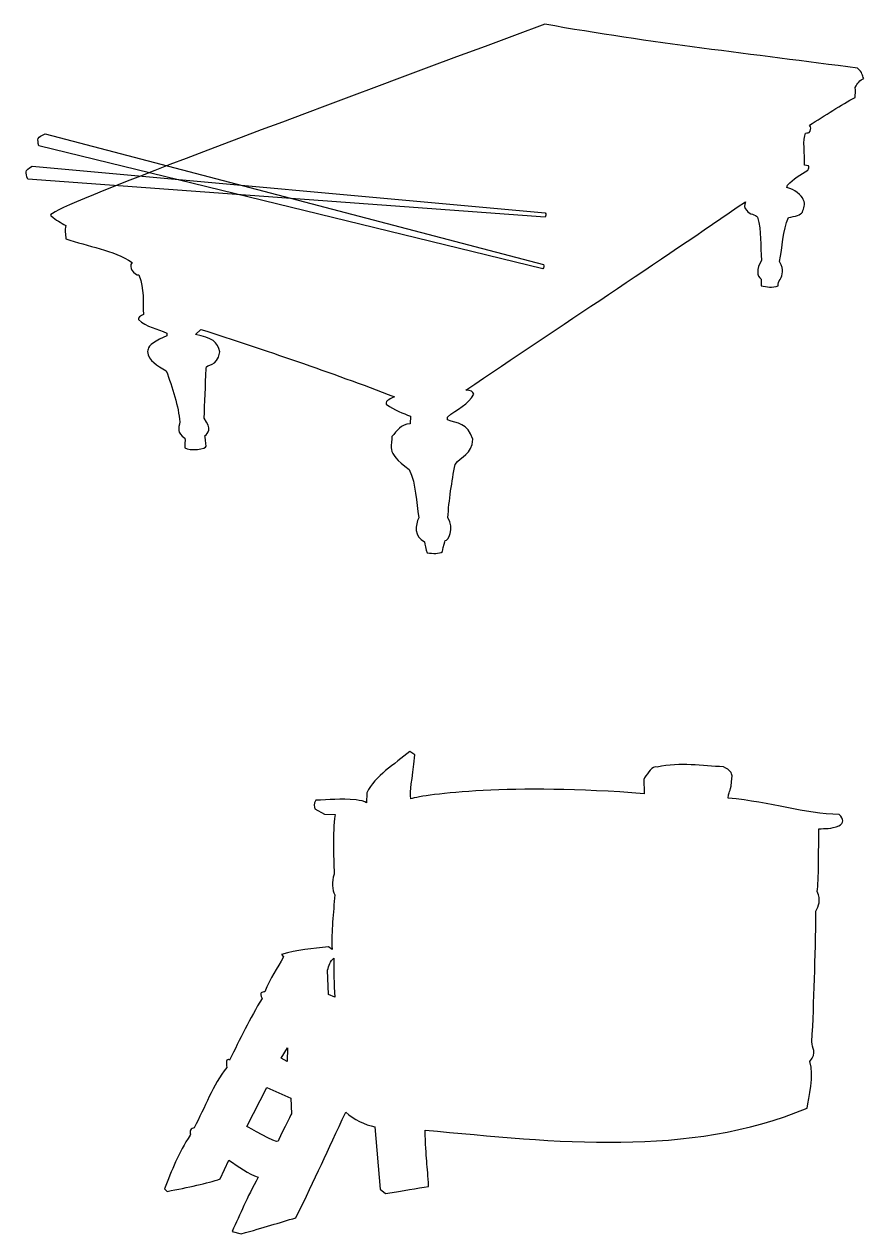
# Model space of a CAD drawing. Header units: centimetres. Extents: x -10.1 to 10.1, y -6.4 to 6.7.
# Drawn here: x -3.09 to 3.88, y -6.1 to 3.92 of the extents above; entities that cross this region are included whole.
import ezdxf

# ---------------------------------------------------------------- set-up
doc = ezdxf.new("R2010")
doc.units = ezdxf.units.CM
doc.header["$MEASUREMENT"] = 0
doc.layers.add('Layer 1', color=7, linetype='Continuous')

msp = doc.modelspace()

# ---------------------------------------------------------------- linework, layer by layer
at = {"layer": 'Layer 1', "color": 156}
for points, knots in [([(1.22906, 3.92428), (2.10859, 3.76622), (2.96115, 3.67579), (3.82424, 3.55897), (3.82424, 3.55897), (3.86824, 3.5226), (3.86045, 3.50103), (3.87594, 3.47281), (3.87594, 3.47281), (3.84249, 3.46423), (3.82371, 3.4312), (3.80357, 3.40044), (3.80357, 3.40044), (3.81236, 3.36408), (3.8036, 3.34526), (3.80357, 3.31773), (3.80357, 3.31773), (3.69228, 3.25961), (3.55206, 3.16533), (3.42447, 3.08682), (3.42447, 3.08682), (3.44604, 3.06688), (3.43017, 3.05443), (3.43136, 3.03857), (3.43136, 3.03857), (3.42238, 3.01821), (3.40654, 3.02526), (3.39345, 3.02134), (3.39345, 3.02134), (3.36699, 2.97124), (3.38656, 2.84442), (3.38311, 2.75597), (3.38311, 2.75597), (3.38311, 2.75597), (3.41757, 2.74908), (3.41757, 2.74908), (3.41757, 2.74908), (3.41787, 2.74128), (3.42456, 2.72685), (3.41068, 2.71462), (3.41068, 2.71462), (3.35044, 2.67918), (3.29289, 2.63972), (3.2418, 2.59055), (3.2418, 2.59055), (3.2418, 2.59055), (3.23835, 2.56987), (3.23835, 2.56987), (3.23835, 2.56987), (3.29888, 2.55689), (3.36223, 2.50432), (3.37276, 2.46992), (3.37276, 2.46992), (3.39763, 2.42866), (3.37516, 2.39924), (3.36587, 2.36653), (3.36587, 2.36653), (3.35493, 2.34376), (3.30426, 2.33077), (3.25214, 2.32173), (3.25214, 2.32173), (3.20103, 2.21402), (3.20389, 2.07589), (3.17632, 1.95642), (3.17632, 1.95642), (3.22069, 1.88311), (3.19846, 1.85172), (3.18321, 1.80822), (3.18321, 1.80822), (3.16427, 1.79428), (3.16758, 1.7748), (3.16598, 1.75652), (3.16598, 1.75652), (3.11586, 1.73535), (3.07033, 1.74638), (3.02467, 1.75652), (3.02467, 1.75652), (3.02608, 1.77741), (3.02373, 1.79959), (3.02467, 1.81166), (3.02467, 1.81166), (2.98699, 1.83591), (2.98302, 1.89285), (3.02812, 1.96675), (3.02812, 1.96675), (3.01664, 2.08623), (3.02837, 2.21034), (2.99366, 2.32517), (2.99366, 2.32517), (2.9773, 2.35112), (2.9267, 2.34338), (2.90405, 2.38031), (2.90405, 2.38031), (2.88162, 2.39901), (2.88422, 2.42486), (2.89371, 2.45268), (2.89371, 2.45268), (2.17839, 1.96118), (1.35573, 1.41603), (0.57424, 0.8915), (0.57424, 0.8915), (0.61884, 0.8914), (0.63136, 0.87525), (0.63972, 0.85704), (0.63972, 0.85704), (0.60234, 0.77636), (0.49512, 0.7306), (0.42259, 0.66749), (0.42259, 0.66749), (0.42259, 0.66749), (0.42259, 0.64337), (0.42259, 0.64337), (0.42259, 0.64337), (0.50176, 0.61781), (0.58862, 0.61533), (0.63282, 0.48484), (0.63282, 0.48484), (0.6248, 0.3527), (0.53403, 0.34468), (0.48462, 0.27461), (0.48462, 0.27461), (0.45955, 0.1379), (0.43272, -0.0281), (0.42603, -0.1648), (0.42603, -0.1648), (0.48127, -0.25798), (0.42576, -0.35985), (0.40363, -0.35608), (0.40363, -0.35608), (0.40063, -0.36802), (0.38846, -0.3949), (0.38123, -0.44741), (0.38123, -0.44741), (0.35003, -0.46781), (0.30306, -0.46456), (0.25371, -0.45775), (0.25371, -0.45775), (0.24083, -0.42994), (0.235, -0.38505), (0.23131, -0.36642), (0.23131, -0.36642), (0.14196, -0.32119), (0.15556, -0.22724), (0.18478, -0.16653), (0.18478, -0.16653), (0.15892, -0.03313), (0.16488, 0.10823), (0.10551, 0.23326), (0.10551, 0.23326), (-0.10674, 0.38552), (-0.03136, 0.42991), (-0.03924, 0.50553), (-0.03924, 0.50553), (0.00117, 0.55382), (0.03666, 0.60825), (0.1124, 0.61237), (0.1124, 0.61237), (0.1124, 0.61237), (0.11585, 0.67441), (0.11585, 0.67441), (0.11585, 0.67441), (0.05058, 0.7002), (-0.01339, 0.72209), (-0.08749, 0.77436), (-0.08749, 0.77436), (-0.09203, 0.80879), (-0.04797, 0.81893), (-0.01856, 0.8364), (-0.01856, 0.8364), (-0.5538, 1.04104), (-1.0892, 1.22239), (-1.62452, 1.39467), (-1.62452, 1.39467), (-1.62452, 1.39467), (-1.66932, 1.35159), (-1.66932, 1.35159), (-1.66932, 1.35159), (-1.53196, 1.3267), (-1.48298, 1.291), (-1.46628, 1.20802), (-1.46628, 1.20802), (-1.48801, 1.07221), (-1.57958, 1.11642), (-1.57971, 1.0707), (-1.57971, 1.0707), (-1.58545, 0.92201), (-1.5912, 0.78637), (-1.59694, 0.65713), (-1.59694, 0.65713), (-1.5285, 0.56895), (-1.56637, 0.53476), (-1.59005, 0.51238), (-1.59005, 0.51238), (-1.59005, 0.51238), (-1.58381, 0.44528), (-1.57971, 0.42622), (-1.57971, 0.42622), (-1.57395, 0.3994), (-1.71923, 0.38643), (-1.7569, 0.41155), (-1.7569, 0.41155), (-1.75763, 0.43708), (-1.75359, 0.47259), (-1.75547, 0.4917), (-1.75547, 0.4917), (-1.82863, 0.53801), (-1.80557, 0.57513), (-1.79909, 0.62753), (-1.79909, 0.62753), (-1.80687, 0.75222), (-1.86126, 0.91493), (-1.91056, 1.05174), (-1.91056, 1.05174), (-1.98979, 1.09873), (-2.05582, 1.12966), (-2.06737, 1.21199), (-2.06737, 1.21199), (-2.05119, 1.23766), (-2.09193, 1.25596), (-1.90712, 1.34123), (-1.90712, 1.34123), (-1.90712, 1.34123), (-1.90712, 1.36363), (-1.90712, 1.36363), (-1.90712, 1.36363), (-1.98559, 1.40065), (-2.07464, 1.41123), (-2.14147, 1.47736), (-2.14147, 1.47736), (-2.15075, 1.49115), (-2.12163, 1.50493), (-2.10011, 1.51872), (-2.10011, 1.51872), (-2.10632, 1.6251), (-2.09043, 1.72201), (-2.13802, 1.84613), (-2.13802, 1.84613), (-2.15755, 1.84194), (-2.17708, 1.86283), (-2.19661, 1.88404), (-2.19661, 1.88404), (-2.19862, 1.90587), (-2.2202, 1.92769), (-2.19316, 1.94952), (-2.19316, 1.94952), (-2.35156, 2.05312), (-2.56078, 2.08048), (-2.74459, 2.14597), (-2.74459, 2.14597), (-2.7451, 2.18247), (-2.75563, 2.21397), (-2.74459, 2.25625), (-2.74459, 2.25625), (-2.7848, 2.27929), (-2.82501, 2.30005), (-2.86522, 2.33552), (-2.86522, 2.33552), (-2.98029, 2.35753), (-1.48804, 2.91622), (1.22906, 3.92419), (1.22906, 3.92419), (1.22906, 3.92419), (1.22906, 3.92428), (1.22906, 3.92428)], [0, 0, 0, 0, 0.01492537, 0.01492537, 0.01492537, 0.01492537, 0.02985075, 0.02985075, 0.02985075, 0.02985075, 0.04477612, 0.04477612, 0.04477612, 0.04477612, 0.05970149, 0.05970149, 0.05970149, 0.05970149, 0.07462687, 0.07462687, 0.07462687, 0.07462687, 0.08955224, 0.08955224, 0.08955224, 0.08955224, 0.10447761, 0.10447761, 0.10447761, 0.10447761, 0.11940299, 0.11940299, 0.11940299, 0.11940299, 0.13432836, 0.13432836, 0.13432836, 0.13432836, 0.14925373, 0.14925373, 0.14925373, 0.14925373, 0.1641791, 0.1641791, 0.1641791, 0.1641791, 0.17910448, 0.17910448, 0.17910448, 0.17910448, 0.19402985, 0.19402985, 0.19402985, 0.19402985, 0.20895522, 0.20895522, 0.20895522, 0.20895522, 0.2238806, 0.2238806, 0.2238806, 0.2238806, 0.23880597, 0.23880597, 0.23880597, 0.23880597, 0.25373134, 0.25373134, 0.25373134, 0.25373134, 0.26865672, 0.26865672, 0.26865672, 0.26865672, 0.28358209, 0.28358209, 0.28358209, 0.28358209, 0.29850746, 0.29850746, 0.29850746, 0.29850746, 0.31343284, 0.31343284, 0.31343284, 0.31343284, 0.32835821, 0.32835821, 0.32835821, 0.32835821, 0.34328358, 0.34328358, 0.34328358, 0.34328358, 0.35820896, 0.35820896, 0.35820896, 0.35820896, 0.37313433, 0.37313433, 0.37313433, 0.37313433, 0.3880597, 0.3880597, 0.3880597, 0.3880597, 0.40298507, 0.40298507, 0.40298507, 0.40298507, 0.41791045, 0.41791045, 0.41791045, 0.41791045, 0.43283582, 0.43283582, 0.43283582, 0.43283582, 0.44776119, 0.44776119, 0.44776119, 0.44776119, 0.46268657, 0.46268657, 0.46268657, 0.46268657, 0.47761194, 0.47761194, 0.47761194, 0.47761194, 0.49253731, 0.49253731, 0.49253731, 0.49253731, 0.50746269, 0.50746269, 0.50746269, 0.50746269, 0.52238806, 0.52238806, 0.52238806, 0.52238806, 0.53731343, 0.53731343, 0.53731343, 0.53731343, 0.55223881, 0.55223881, 0.55223881, 0.55223881, 0.56716418, 0.56716418, 0.56716418, 0.56716418, 0.58208955, 0.58208955, 0.58208955, 0.58208955, 0.59701493, 0.59701493, 0.59701493, 0.59701493, 0.6119403, 0.6119403, 0.6119403, 0.6119403, 0.62686567, 0.62686567, 0.62686567, 0.62686567, 0.64179104, 0.64179104, 0.64179104, 0.64179104, 0.65671642, 0.65671642, 0.65671642, 0.65671642, 0.67164179, 0.67164179, 0.67164179, 0.67164179, 0.68656716, 0.68656716, 0.68656716, 0.68656716, 0.70149254, 0.70149254, 0.70149254, 0.70149254, 0.71641791, 0.71641791, 0.71641791, 0.71641791, 0.73134328, 0.73134328, 0.73134328, 0.73134328, 0.74626866, 0.74626866, 0.74626866, 0.74626866, 0.76119403, 0.76119403, 0.76119403, 0.76119403, 0.7761194, 0.7761194, 0.7761194, 0.7761194, 0.79104478, 0.79104478, 0.79104478, 0.79104478, 0.80597015, 0.80597015, 0.80597015, 0.80597015, 0.82089552, 0.82089552, 0.82089552, 0.82089552, 0.8358209, 0.8358209, 0.8358209, 0.8358209, 0.85074627, 0.85074627, 0.85074627, 0.85074627, 0.86567164, 0.86567164, 0.86567164, 0.86567164, 0.88059701, 0.88059701, 0.88059701, 0.88059701, 0.89552239, 0.89552239, 0.89552239, 0.89552239, 0.91044776, 0.91044776, 0.91044776, 0.91044776, 0.92537313, 0.92537313, 0.92537313, 0.92537313, 0.94029851, 0.94029851, 0.94029851, 0.94029851, 0.95522388, 0.95522388, 0.95522388, 0.95522388, 0.97014925, 0.97014925, 0.97014925, 0.97014925, 1, 1, 1, 1]), ([(-2.91527, 3.01513), (-2.98703, 2.98876), (-2.97847, 2.97497), (-2.96918, 2.91492), (-2.96918, 2.91492), (-2.96918, 2.91492), (1.2127, 1.89771), (1.2127, 1.89771), (1.2127, 1.89771), (1.22009, 1.90723), (1.22375, 1.918), (1.21885, 1.93162), (1.21885, 1.93162), (1.21885, 1.93162), (-2.91525, 3.01511), (-2.91525, 3.01511), (-2.91525, 3.01511), (-2.91525, 3.01511), (-2.91527, 3.01513), (-2.91527, 3.01513)], [0, 0, 0, 0, 0.16666667, 0.16666667, 0.16666667, 0.16666667, 0.33333333, 0.33333333, 0.33333333, 0.33333333, 0.5, 0.5, 0.5, 0.5, 0.66666667, 0.66666667, 0.66666667, 0.66666667, 1, 1, 1, 1]), ([(-3.02309, 2.74678), (-3.08952, 2.70893), (-3.0788, 2.69674), (-3.05972, 2.63906), (-3.05972, 2.63906), (-3.05972, 2.63906), (1.23261, 2.32593), (1.23261, 2.32593), (1.23261, 2.32593), (1.23833, 2.33654), (1.24015, 2.34777), (1.23308, 2.36039), (1.23308, 2.36039), (1.23308, 2.36039), (-3.02321, 2.74681), (-3.02321, 2.74681), (-3.02321, 2.74681), (-3.02321, 2.74681), (-3.02309, 2.74678), (-3.02309, 2.74678)], [0, 0, 0, 0, 0.16666667, 0.16666667, 0.16666667, 0.16666667, 0.33333333, 0.33333333, 0.33333333, 0.33333333, 0.5, 0.5, 0.5, 0.5, 0.66666667, 0.66666667, 0.66666667, 0.66666667, 1, 1, 1, 1]), ([(3.67241, -2.62756), (3.71222, -2.66676), (3.71112, -2.69763), (3.66911, -2.72016), (3.66911, -2.72016), (3.60337, -2.74774), (3.55522, -2.74306), (3.50338, -2.74515), (3.50338, -2.74515), (3.49934, -2.92237), (3.50317, -3.17348), (3.48998, -3.26496), (3.48998, -3.26496), (3.52157, -3.33901), (3.4999, -3.38401), (3.47896, -3.4294), (3.47896, -3.4294), (3.47389, -3.81818), (3.46237, -4.17655), (3.44555, -4.50996), (3.44555, -4.50996), (3.4432, -4.56362), (3.4935, -4.59837), (3.42939, -4.67422), (3.42939, -4.67422), (3.46591, -4.78855), (3.41681, -4.97366), (3.40526, -5.06174), (3.40526, -5.06174), (2.41826, -5.47), (1.32486, -5.34483), (0.23598, -5.24225), (0.23598, -5.24225), (0.24279, -5.48443), (0.2565, -5.53334), (0.26565, -5.71001), (0.26565, -5.71001), (0.16574, -5.7257), (0.06236, -5.74213), (-0.0919, -5.76937), (-0.0919, -5.76937), (-0.0919, -5.76937), (-0.13692, -5.7317), (-0.13692, -5.7317), (-0.13692, -5.7317), (-0.13692, -5.7317), (-0.1814, -5.21704), (-0.1814, -5.21704), (-0.1814, -5.21704), (-0.25967, -5.19708), (-0.35916, -5.15575), (-0.42225, -5.09512), (-0.42225, -5.09512), (-0.57709, -5.42332), (-0.6682, -5.62949), (-0.83568, -5.96946), (-0.83568, -5.96946), (-0.97547, -6.01149), (-1.09708, -6.04966), (-1.28861, -6.10268), (-1.28861, -6.10268), (-1.28861, -6.10268), (-1.36523, -6.08449), (-1.36523, -6.08449), (-1.36523, -6.08449), (-1.29352, -5.93483), (-1.24557, -5.80729), (-1.14825, -5.63379), (-1.14825, -5.63379), (-1.22964, -5.60497), (-1.30997, -5.54646), (-1.39042, -5.49121), (-1.39042, -5.49121), (-1.39042, -5.49121), (-1.46299, -5.64831), (-1.46299, -5.64831), (-1.46299, -5.64831), (-1.57297, -5.68388), (-1.72604, -5.71791), (-1.90451, -5.75103), (-1.90451, -5.75103), (-1.90451, -5.75103), (-1.92435, -5.72972), (-1.92435, -5.72972), (-1.92435, -5.72972), (-1.86652, -5.58068), (-1.80997, -5.4316), (-1.71269, -5.28398), (-1.71269, -5.28398), (-1.7047, -5.26322), (-1.72997, -5.2365), (-1.67962, -5.22335), (-1.67962, -5.22335), (-1.58987, -5.0563), (-1.52362, -4.87028), (-1.40935, -4.72302), (-1.40935, -4.72302), (-1.4129, -4.68335), (-1.41474, -4.64665), (-1.38657, -4.66202), (-1.38657, -4.66202), (-1.29869, -4.49055), (-1.21625, -4.3161), (-1.11594, -4.15139), (-1.11594, -4.15139), (-1.14385, -4.09946), (-1.11699, -4.099), (-1.09334, -4.09553), (-1.09334, -4.09553), (-1.04733, -3.9808), (-0.99042, -3.90315), (-0.93882, -3.80742), (-0.93882, -3.80742), (-0.93882, -3.80742), (-0.95352, -3.78629), (-0.95352, -3.78629), (-0.95352, -3.78629), (-0.82828, -3.75055), (-0.69599, -3.73879), (-0.56493, -3.72289), (-0.56493, -3.72289), (-0.56493, -3.72289), (-0.5348, -3.74457), (-0.5348, -3.74457), (-0.5348, -3.74457), (-0.54394, -3.59314), (-0.52283, -3.44279), (-0.5135, -3.29204), (-0.5135, -3.29204), (-0.53402, -3.2551), (-0.54183, -3.18269), (-0.51773, -3.1219), (-0.51773, -3.1219), (-0.52249, -2.95868), (-0.53209, -2.79649), (-0.51039, -2.62766), (-0.51039, -2.62766), (-0.51039, -2.62766), (-0.59786, -2.62455), (-0.59786, -2.62455), (-0.59786, -2.62455), (-0.59786, -2.62455), (-0.67871, -2.58045), (-0.67871, -2.58045), (-0.67871, -2.58045), (-0.68224, -2.56026), (-0.68781, -2.54133), (-0.67099, -2.50861), (-0.67099, -2.50861), (-0.55983, -2.50718), (-0.47162, -2.49322), (-0.33604, -2.50511), (-0.33604, -2.50511), (-0.30599, -2.51267), (-0.26091, -2.51582), (-0.24931, -2.52881), (-0.24931, -2.52881), (-0.24931, -2.52881), (-0.24637, -2.4465), (-0.24637, -2.4465), (-0.24637, -2.4465), (-0.17802, -2.30426), (-0.01933, -2.21248), (0.11099, -2.10382), (0.11099, -2.10382), (0.11099, -2.10382), (0.15123, -2.13101), (0.15123, -2.13101), (0.15123, -2.13101), (0.12747, -2.36364), (0.10879, -2.41977), (0.1172, -2.4968), (0.1172, -2.4968), (0.23718, -2.46002), (0.95252, -2.36578), (2.05316, -2.45497), (2.05316, -2.45497), (2.05554, -2.3639), (2.04249, -2.36184), (2.05577, -2.32223), (2.05577, -2.32223), (2.08931, -2.28374), (2.11769, -2.22101), (2.16196, -2.2333), (2.16196, -2.2333), (2.35729, -2.19276), (2.53242, -2.22238), (2.71318, -2.23237), (2.71318, -2.23237), (2.76949, -2.25842), (2.78063, -2.28285), (2.78263, -2.30697), (2.78263, -2.30697), (2.7735, -2.46668), (2.7577, -2.40482), (2.75119, -2.49093), (2.75119, -2.49093), (3.1112, -2.52416), (3.37949, -2.62273), (3.67267, -2.6272), (3.67267, -2.6272), (3.67267, -2.6272), (3.67241, -2.62756), (3.67241, -2.62756)], [0, 0, 0, 0, 0.01923077, 0.01923077, 0.01923077, 0.01923077, 0.03846154, 0.03846154, 0.03846154, 0.03846154, 0.05769231, 0.05769231, 0.05769231, 0.05769231, 0.07692308, 0.07692308, 0.07692308, 0.07692308, 0.09615385, 0.09615385, 0.09615385, 0.09615385, 0.11538462, 0.11538462, 0.11538462, 0.11538462, 0.13461538, 0.13461538, 0.13461538, 0.13461538, 0.15384615, 0.15384615, 0.15384615, 0.15384615, 0.17307692, 0.17307692, 0.17307692, 0.17307692, 0.19230769, 0.19230769, 0.19230769, 0.19230769, 0.21153846, 0.21153846, 0.21153846, 0.21153846, 0.23076923, 0.23076923, 0.23076923, 0.23076923, 0.25, 0.25, 0.25, 0.25, 0.26923077, 0.26923077, 0.26923077, 0.26923077, 0.28846154, 0.28846154, 0.28846154, 0.28846154, 0.30769231, 0.30769231, 0.30769231, 0.30769231, 0.32692308, 0.32692308, 0.32692308, 0.32692308, 0.34615385, 0.34615385, 0.34615385, 0.34615385, 0.36538462, 0.36538462, 0.36538462, 0.36538462, 0.38461538, 0.38461538, 0.38461538, 0.38461538, 0.40384615, 0.40384615, 0.40384615, 0.40384615, 0.42307692, 0.42307692, 0.42307692, 0.42307692, 0.44230769, 0.44230769, 0.44230769, 0.44230769, 0.46153846, 0.46153846, 0.46153846, 0.46153846, 0.48076923, 0.48076923, 0.48076923, 0.48076923, 0.5, 0.5, 0.5, 0.5, 0.51923077, 0.51923077, 0.51923077, 0.51923077, 0.53846154, 0.53846154, 0.53846154, 0.53846154, 0.55769231, 0.55769231, 0.55769231, 0.55769231, 0.57692308, 0.57692308, 0.57692308, 0.57692308, 0.59615385, 0.59615385, 0.59615385, 0.59615385, 0.61538462, 0.61538462, 0.61538462, 0.61538462, 0.63461538, 0.63461538, 0.63461538, 0.63461538, 0.65384615, 0.65384615, 0.65384615, 0.65384615, 0.67307692, 0.67307692, 0.67307692, 0.67307692, 0.69230769, 0.69230769, 0.69230769, 0.69230769, 0.71153846, 0.71153846, 0.71153846, 0.71153846, 0.73076923, 0.73076923, 0.73076923, 0.73076923, 0.75, 0.75, 0.75, 0.75, 0.76923077, 0.76923077, 0.76923077, 0.76923077, 0.78846154, 0.78846154, 0.78846154, 0.78846154, 0.80769231, 0.80769231, 0.80769231, 0.80769231, 0.82692308, 0.82692308, 0.82692308, 0.82692308, 0.84615385, 0.84615385, 0.84615385, 0.84615385, 0.86538462, 0.86538462, 0.86538462, 0.86538462, 0.88461538, 0.88461538, 0.88461538, 0.88461538, 0.90384615, 0.90384615, 0.90384615, 0.90384615, 0.92307692, 0.92307692, 0.92307692, 0.92307692, 0.94230769, 0.94230769, 0.94230769, 0.94230769, 0.96153846, 0.96153846, 0.96153846, 0.96153846, 1, 1, 1, 1]), ([(-0.52198, -3.8172), (-0.54868, -3.84372), (-0.56534, -3.87747), (-0.57195, -3.91844), (-0.57195, -3.91844), (-0.57195, -3.91844), (-0.56368, -4.11963), (-0.56368, -4.11963), (-0.56368, -4.11963), (-0.56368, -4.11963), (-0.51297, -4.14204), (-0.51297, -4.14204), (-0.51297, -4.14204), (-0.51976, -4.02969), (-0.52178, -3.92247), (-0.52198, -3.81719), (-0.52198, -3.81719), (-0.52198, -3.81719), (-0.52198, -3.8172), (-0.52198, -3.8172)], [0, 0, 0, 0, 0.16666667, 0.16666667, 0.16666667, 0.16666667, 0.33333333, 0.33333333, 0.33333333, 0.33333333, 0.5, 0.5, 0.5, 0.5, 0.66666667, 0.66666667, 0.66666667, 0.66666667, 1, 1, 1, 1]), ([(-0.90395, -4.56079), (-0.90395, -4.56079), (-0.95852, -4.64641), (-0.95852, -4.64641), (-0.95852, -4.64641), (-0.95852, -4.64641), (-0.90799, -4.67397), (-0.90799, -4.67397), (-0.90799, -4.67397), (-0.90799, -4.67397), (-0.90395, -4.56079), (-0.90395, -4.56079)], [0, 0, 0, 0, 0.25, 0.25, 0.25, 0.25, 0.5, 0.5, 0.5, 0.5, 1, 1, 1, 1]), ([(-1.07537, -4.8895), (-1.07537, -4.8895), (-1.24146, -5.21325), (-1.24146, -5.21325), (-1.24146, -5.21325), (-1.24146, -5.21325), (-0.989, -5.35619), (-0.98312, -5.33579), (-0.98312, -5.33579), (-0.97724, -5.31539), (-0.87197, -5.10795), (-0.87197, -5.10795), (-0.87197, -5.10795), (-0.87197, -5.10795), (-0.87761, -4.97895), (-0.87761, -4.97895), (-0.87761, -4.97895), (-0.87761, -4.97895), (-1.07531, -4.88948), (-1.07531, -4.88948), (-1.07531, -4.88948), (-1.07531, -4.88948), (-1.07537, -4.8895), (-1.07537, -4.8895)], [0, 0, 0, 0, 0.14285714, 0.14285714, 0.14285714, 0.14285714, 0.28571429, 0.28571429, 0.28571429, 0.28571429, 0.42857143, 0.42857143, 0.42857143, 0.42857143, 0.57142857, 0.57142857, 0.57142857, 0.57142857, 0.71428571, 0.71428571, 0.71428571, 0.71428571, 1, 1, 1, 1])]:
    msp.add_open_spline(points, degree=3, knots=knots, dxfattribs=at)

doc.saveas('drawing.dxf')
